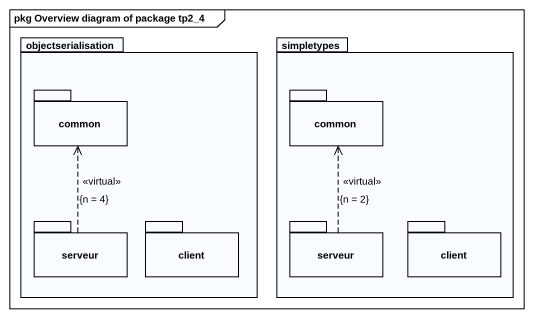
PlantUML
@startuml
mainframe pkg Overview diagram of package tp2_4
package objectserialisation {
  package common {
  }
  package serveur {
  }
  package client {
  }
}
package simpletypes {
  package "common" as common_2 {
  }
  package "serveur" as serveur_2 {
  }
  package "client" as client_2 {
  }
}
serveur .up.> common : <<virtual>>\n{n = 4}
serveur_2 .up.> common_2 : <<virtual>>\n{n = 2}
@enduml
